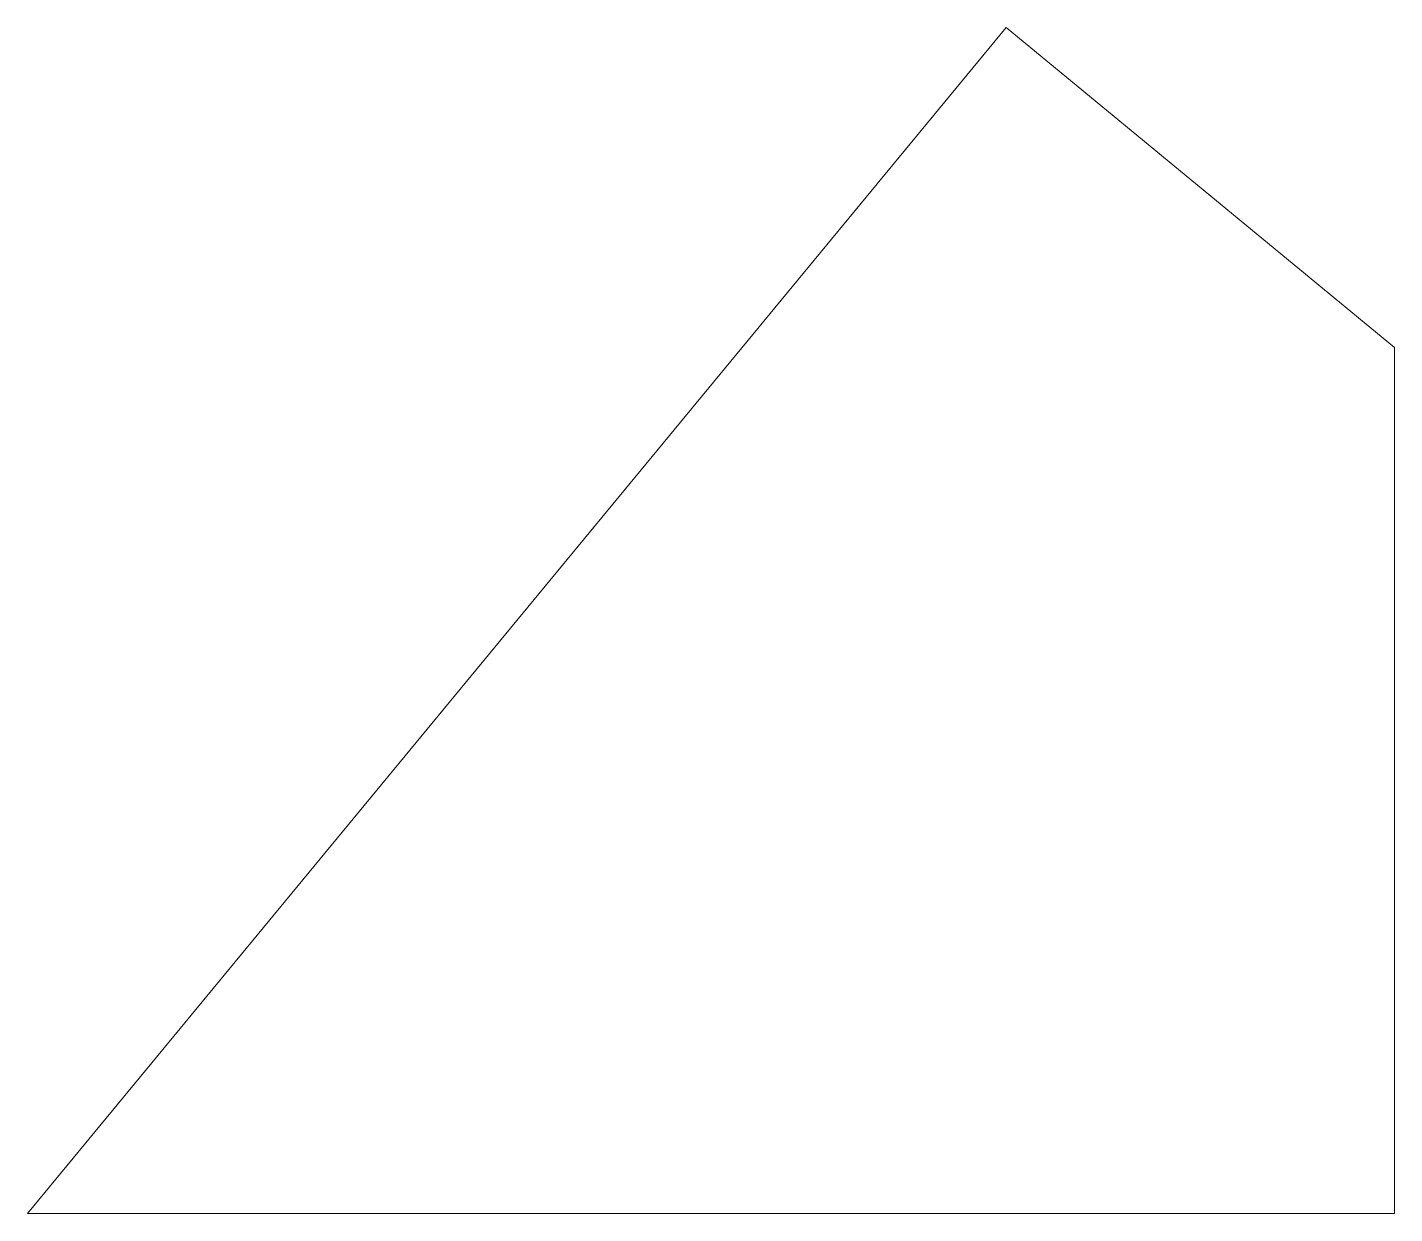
# Model space of a CAD drawing. Header units: millimetres. Extents: x -16.9 to 0, y 0 to 14.7.
import ezdxf

# ---------------------------------------------------------------- set-up
doc = ezdxf.new("R2010")
doc.units = ezdxf.units.MM
doc.linetypes.add('K5LT_THIN', pattern=[0])

msp = doc.modelspace()

# ---------------------------------------------------------------- linework, layer by layer
at = {"color": 7, "linetype": 'K5LT_THIN', "lineweight": 18}
for p, q in [((-4.797, 14.656), (-16.888, 0)), ((0, 10.699), (-4.797, 14.656)), ((0, 0), (0, 10.699)), ((-16.888, 0), (0, 0))]:
    msp.add_line(p, q, dxfattribs=at)

doc.saveas('drawing.dxf')
